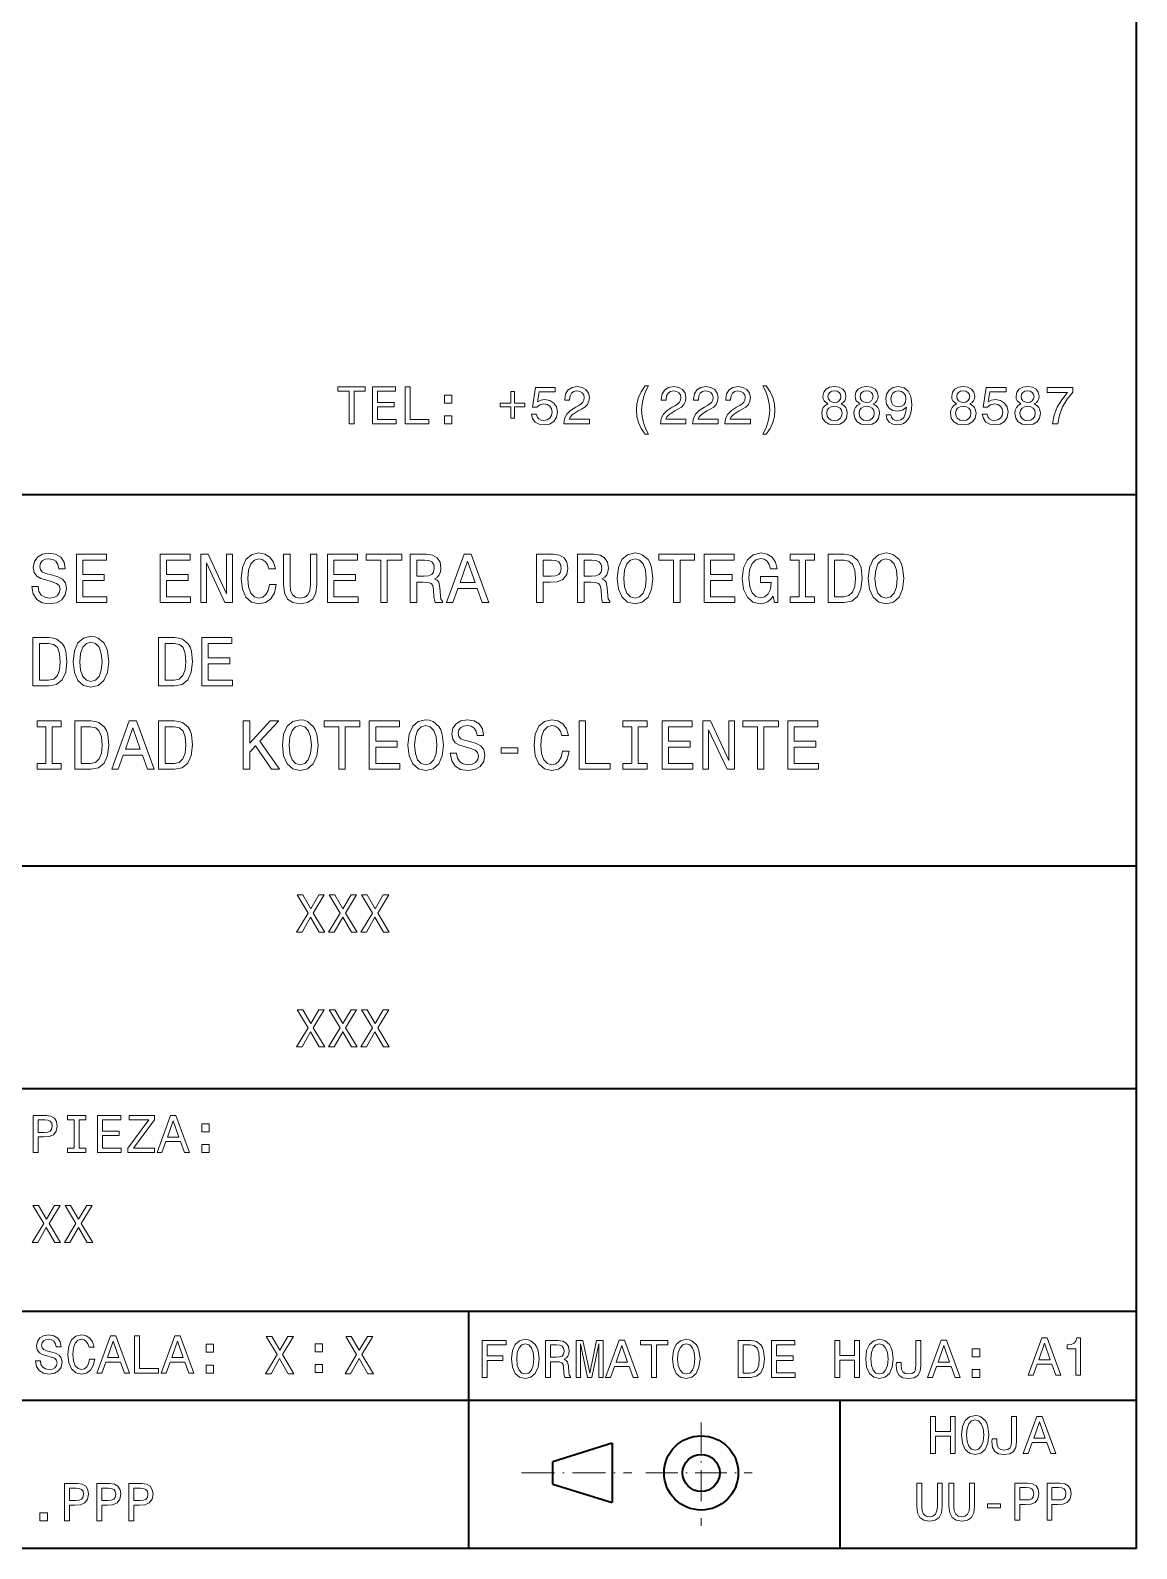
# Model space of a CAD drawing. Extents: x 11 to 831, y 11 to 585.
# Drawn here: x 725.8 to 831.3, y 10.6 to 155.5 of the extents above; entities that cross this region are included whole.
import ezdxf

# ---------------------------------------------------------------- set-up
doc = ezdxf.new("R2010")
doc.units = 0
doc.linetypes.add('DASHDOT', pattern=[18.5, 12, -3, 0.5, -3])

msp = doc.modelspace()

# ---------------------------------------------------------------- linework, layer by layer
at = {"color": 7, "lineweight": 35}
for p, q in [((831.317627, 10.621877), (831.317627, 584.798035)), ((675.53009, 111.175644), (831.317627, 111.175644)), ((675.53009, 75.769386), (831.317627, 75.769386)), ((675.53009, 54.525635), (831.317627, 54.525635)), ((675.53009, 33.281879), (831.317627, 33.281879)), ((767.586365, 33.281879), (767.586365, 10.621877)), ((675.53009, 24.784378), (831.317627, 24.784378)), ((802.992615, 24.784378), (802.992615, 10.621877)), ((781.274475, 20.677254), (775.609497, 18.90694)), ((781.274475, 20.677254), (781.274475, 15.012253)), ((775.609497, 17.844753), (775.609497, 18.90694)), ((775.609497, 16.782566), (775.609497, 17.844753)), ((775.609497, 16.782566), (781.274475, 15.012253)), ((831.317627, 10.621877), (10.621877, 10.621877))]:
    msp.add_line(p, q, dxfattribs=at)
at = {"color": 7, "linetype": 'DASHDOT', "lineweight": 13, "ltscale": 0.246944}
msp.add_line((789.771973, 22.670771), (789.771973, 12.793028), dxfattribs=at)
at = {"color": 7, "linetype": 'DASHDOT', "lineweight": 13, "ltscale": 0.262767}
msp.add_line((772.638123, 17.844753), (783.148804, 17.844753), dxfattribs=at)
at = {"color": 7, "linetype": 'DASHDOT', "lineweight": 13, "ltscale": 0.253162}
msp.add_line((784.505005, 17.844753), (794.63147, 17.844753), dxfattribs=at)
at = {"color": 7, "lineweight": 13}
for points in [[(756.185303, 117.924515), (756.654663, 117.924515), (756.654663, 121.036591), (757.726013, 121.036591), (757.726013, 121.465141), (755.108826, 121.465141), (755.108826, 121.036591), (756.185303, 121.036591)], [(758.419861, 117.924515), (760.664612, 117.924515), (760.664612, 118.353065), (758.889221, 118.353065), (758.889221, 119.551979), (760.470764, 119.551979), (760.470764, 119.975426), (758.889221, 119.975426), (758.889221, 121.036591), (760.62384, 121.036591), (760.62384, 121.465141), (758.419861, 121.465141)], [(761.526855, 117.924515), (763.802246, 117.924515), (763.802246, 118.353065), (761.996216, 118.353065), (761.996216, 121.465141), (761.526855, 121.465141)], [(765.281738, 119.903999), (765.985779, 119.903999), (765.985779, 120.664162), (765.281738, 120.664162)], [(771.597717, 121.02639), (771.597717, 119.919304), (770.587585, 119.919304), (770.587585, 119.567284), (771.597717, 119.567284), (771.597717, 118.460197), (771.954834, 118.460197), (771.954834, 119.567284), (772.9599, 119.567284), (772.9599, 119.919304), (771.954834, 119.919304), (771.954834, 121.02639)], [(773.582336, 118.847931), (773.69458, 118.429588), (773.944519, 118.103073), (774.31189, 117.89901), (774.78125, 117.822479), (775.296509, 117.914314), (775.699524, 118.164299), (775.954651, 118.562233), (776.051575, 119.072411), (775.964844, 119.546875), (775.719971, 119.919304), (775.337341, 120.159088), (774.842468, 120.245819), (774.459839, 120.184601), (774.16394, 120.016235), (774.306763, 120.970268), (775.857666, 120.970268), (775.857666, 121.388611), (773.964966, 121.388611), (773.684326, 119.511162), (774.092468, 119.511162), (774.388367, 119.750946), (774.76593, 119.837677), (775.092407, 119.781555), (775.342407, 119.618301), (775.500549, 119.368317), (775.556702, 119.046906), (775.500549, 118.725494), (775.337341, 118.475502), (775.087341, 118.317352), (774.76593, 118.26123), (774.495544, 118.296944), (774.286377, 118.414284), (774.133301, 118.597946), (774.056763, 118.847931)], [(776.67395, 117.924515), (779.107544, 117.924515), (779.107544, 118.363266), (777.184143, 118.363266), (777.291321, 118.60305), (777.474976, 118.802017), (778.04126, 119.164246), (778.342285, 119.317299), (778.678955, 119.536674), (778.918762, 119.791763), (779.056519, 120.092766), (779.107544, 120.434586), (779.020813, 120.863129), (778.781006, 121.199852), (778.413696, 121.414124), (777.939209, 121.490646), (777.449463, 121.403915), (777.077026, 121.164139), (776.837219, 120.781502), (776.755615, 120.276428), (776.755615, 120.205002), (777.219849, 120.205002), (777.219849, 120.245819), (777.265808, 120.592735), (777.403503, 120.847824), (777.622925, 121.011086), (777.913696, 121.0672), (778.209595, 121.016182), (778.429016, 120.888641), (778.571838, 120.689674), (778.622864, 120.439682), (778.587158, 120.205002), (778.490234, 120.006035), (778.326965, 119.832573), (778.102478, 119.67952), (777.801453, 119.516266), (777.301514, 119.199959), (776.949463, 118.863243), (776.740295, 118.455101), (776.67395, 117.939819)], [(784.433777, 116.939873), (784.755188, 116.939873), (784.464355, 117.480659), (784.260315, 118.046959), (784.132751, 118.643867), (784.091919, 119.245872), (784.132751, 119.847878), (784.260315, 120.439682), (784.464355, 121.011086), (784.755188, 121.551872), (784.433777, 121.551872), (784.06134, 120.990677), (783.801147, 120.434586), (783.648071, 119.852982), (783.602173, 119.245872), (783.648071, 118.633659), (783.801147, 118.057159), (784.06134, 117.501068)], [(785.887756, 117.924515), (788.321289, 117.924515), (788.321289, 118.363266), (786.397949, 118.363266), (786.505066, 118.60305), (786.688721, 118.802017), (787.255066, 119.164246), (787.55603, 119.317299), (787.892761, 119.536674), (788.132568, 119.791763), (788.270325, 120.092766), (788.321289, 120.434586), (788.234558, 120.863129), (787.994812, 121.199852), (787.627502, 121.414124), (787.153015, 121.490646), (786.663269, 121.403915), (786.290833, 121.164139), (786.051025, 120.781502), (785.969421, 120.276428), (785.969421, 120.205002), (786.433655, 120.205002), (786.433655, 120.245819), (786.479553, 120.592735), (786.61731, 120.847824), (786.83667, 121.011086), (787.127502, 121.0672), (787.423401, 121.016182), (787.642761, 120.888641), (787.785645, 120.689674), (787.83667, 120.439682), (787.800903, 120.205002), (787.703979, 120.006035), (787.540771, 119.832573), (787.316284, 119.67952), (787.015259, 119.516266), (786.515259, 119.199959), (786.163269, 118.863243), (785.954102, 118.455101), (785.887756, 117.939819)], [(788.959045, 117.924515), (791.392578, 117.924515), (791.392578, 118.363266), (789.469238, 118.363266), (789.576355, 118.60305), (789.76001, 118.802017), (790.326294, 119.164246), (790.627319, 119.317299), (790.96405, 119.536674), (791.203796, 119.791763), (791.341553, 120.092766), (791.392578, 120.434586), (791.305847, 120.863129), (791.06604, 121.199852), (790.69873, 121.414124), (790.224243, 121.490646), (789.734497, 121.403915), (789.362061, 121.164139), (789.122314, 120.781502), (789.040649, 120.276428), (789.040649, 120.205002), (789.504944, 120.205002), (789.504944, 120.245819), (789.550842, 120.592735), (789.688599, 120.847824), (789.907959, 121.011086), (790.198792, 121.0672), (790.49469, 121.016182), (790.71405, 120.888641), (790.856873, 120.689674), (790.907898, 120.439682), (790.872192, 120.205002), (790.775269, 120.006035), (790.612, 119.832573), (790.387512, 119.67952), (790.086548, 119.516266), (789.586548, 119.199959), (789.234558, 118.863243), (789.025391, 118.455101), (788.959045, 117.939819)], [(792.030273, 117.924515), (794.463867, 117.924515), (794.463867, 118.363266), (792.540466, 118.363266), (792.647583, 118.60305), (792.831299, 118.802017), (793.397583, 119.164246), (793.698608, 119.317299), (794.035278, 119.536674), (794.275085, 119.791763), (794.412842, 120.092766), (794.463867, 120.434586), (794.377136, 120.863129), (794.137329, 121.199852), (793.77002, 121.414124), (793.295532, 121.490646), (792.805786, 121.403915), (792.43335, 121.164139), (792.193542, 120.781502), (792.111938, 120.276428), (792.111938, 120.205002), (792.576172, 120.205002), (792.576172, 120.245819), (792.622131, 120.592735), (792.759827, 120.847824), (792.979248, 121.011086), (793.27002, 121.0672), (793.565918, 121.016182), (793.785278, 120.888641), (793.928162, 120.689674), (793.979187, 120.439682), (793.943481, 120.205002), (793.846558, 120.006035), (793.683289, 119.832573), (793.458801, 119.67952), (793.157776, 119.516266), (792.657837, 119.199959), (792.305786, 118.863243), (792.096619, 118.455101), (792.030273, 117.939819)], [(795.979065, 116.939873), (796.346375, 117.501068), (796.606567, 118.057159), (796.759644, 118.633659), (796.810669, 119.245872), (796.759644, 119.852982), (796.606567, 120.434586), (796.346375, 120.990677), (795.979065, 121.551872), (795.657654, 121.551872), (795.943359, 121.011086), (796.1474, 120.439682), (796.269897, 119.847878), (796.315796, 119.245872), (796.269897, 118.643867), (796.1474, 118.046959), (795.938232, 117.480659), (795.657654, 116.939873)], [(801.856323, 119.832573), (801.59613, 119.689728), (801.417542, 119.490753), (801.305298, 119.240768), (801.269592, 118.939766), (801.351257, 118.48571), (801.585938, 118.13369), (801.968567, 117.90921), (802.488892, 117.822479), (803.004211, 117.90921), (803.386841, 118.13369), (803.621521, 118.48571), (803.708252, 118.939766), (803.667419, 119.240768), (803.560303, 119.490753), (803.376648, 119.689728), (803.121521, 119.832573), (803.325623, 119.955017), (803.468445, 120.123375), (803.555176, 120.327446), (803.585815, 120.577431), (803.50415, 120.939659), (803.289917, 121.230461), (802.942993, 121.419228), (802.488892, 121.490646), (802.029785, 121.419228), (801.682861, 121.230461), (801.46344, 120.939659), (801.386963, 120.577431), (801.412476, 120.327446), (801.499207, 120.123375)], [(801.871582, 120.536621), (801.912415, 120.761093), (802.034851, 120.934555), (802.22876, 121.041695), (802.488892, 121.082504), (802.744019, 121.041695), (802.937866, 120.934555), (803.060303, 120.761093), (803.106262, 120.536621), (803.060303, 120.307037), (802.937866, 120.128479), (802.744019, 120.011139), (802.488892, 119.975426), (802.22876, 120.016235), (802.034851, 120.128479), (801.912415, 120.307037)], [(804.927551, 119.832573), (804.667358, 119.689728), (804.488831, 119.490753), (804.376587, 119.240768), (804.340881, 118.939766), (804.422485, 118.48571), (804.657166, 118.13369), (805.039795, 117.90921), (805.560181, 117.822479), (806.075439, 117.90921), (806.458069, 118.13369), (806.692749, 118.48571), (806.77948, 118.939766), (806.738708, 119.240768), (806.631531, 119.490753), (806.447876, 119.689728), (806.19281, 119.832573), (806.396851, 119.955017), (806.539734, 120.123375), (806.626465, 120.327446), (806.657043, 120.577431), (806.575439, 120.939659), (806.361145, 121.230461), (806.014221, 121.419228), (805.560181, 121.490646), (805.101013, 121.419228), (804.754089, 121.230461), (804.534729, 120.939659), (804.458191, 120.577431), (804.483704, 120.327446), (804.570435, 120.123375)], [(804.942871, 120.536621), (804.983704, 120.761093), (805.10614, 120.934555), (805.299988, 121.041695), (805.560181, 121.082504), (805.815247, 121.041695), (806.009155, 120.934555), (806.131592, 120.761093), (806.17749, 120.536621), (806.131592, 120.307037), (806.009155, 120.128479), (805.815247, 120.011139), (805.560181, 119.975426), (805.299988, 120.016235), (805.10614, 120.128479), (804.983704, 120.307037)], [(807.407043, 118.802017), (807.483521, 118.398979), (807.702942, 118.087769), (808.049866, 117.893906), (808.509033, 117.822479), (808.809998, 117.858192), (809.080383, 117.95002), (809.309998, 118.108177), (809.503845, 118.332657), (809.656921, 118.613251), (809.769165, 118.960175), (809.835449, 119.358109), (809.860962, 119.817268), (809.774231, 120.536621), (809.524231, 121.062103), (809.126343, 121.37841), (808.580444, 121.490646), (808.080444, 121.398819), (807.702942, 121.153931), (807.458069, 120.776405), (807.376404, 120.301941), (807.458069, 119.812164), (807.697815, 119.439735), (808.054932, 119.205055), (808.509033, 119.128532), (808.988586, 119.225464), (809.35083, 119.52137), (809.269165, 118.95507), (809.105896, 118.552032), (808.855896, 118.312248), (808.514099, 118.235725), (808.24884, 118.271439), (808.054932, 118.383675), (807.927429, 118.562233), (807.876404, 118.802017)], [(807.871277, 120.307037), (807.922302, 120.623352), (808.065125, 120.873337), (808.289612, 121.031494), (808.580444, 121.087608), (808.881409, 121.031494), (809.111023, 120.873337), (809.253845, 120.628448), (809.309998, 120.312141), (809.253845, 119.99073), (809.111023, 119.750946), (808.876343, 119.602997), (808.565125, 119.551979), (808.284546, 119.602997), (808.065125, 119.750946), (807.922302, 119.985626)], [(814.141357, 119.832573), (813.881165, 119.689728), (813.702576, 119.490753), (813.590332, 119.240768), (813.554626, 118.939766), (813.636292, 118.48571), (813.870972, 118.13369), (814.253601, 117.90921), (814.773987, 117.822479), (815.289246, 117.90921), (815.671875, 118.13369), (815.906555, 118.48571), (815.993286, 118.939766), (815.952454, 119.240768), (815.845337, 119.490753), (815.661682, 119.689728), (815.406616, 119.832573), (815.610657, 119.955017), (815.75354, 120.123375), (815.84021, 120.327446), (815.87085, 120.577431), (815.789246, 120.939659), (815.574951, 121.230461), (815.228027, 121.419228), (814.773987, 121.490646), (814.314819, 121.419228), (813.967896, 121.230461), (813.748535, 120.939659), (813.671997, 120.577431), (813.69751, 120.327446), (813.784241, 120.123375)], [(814.156677, 120.536621), (814.197449, 120.761093), (814.319885, 120.934555), (814.513794, 121.041695), (814.773987, 121.082504), (815.029053, 121.041695), (815.2229, 120.934555), (815.345337, 120.761093), (815.391296, 120.536621), (815.345337, 120.307037), (815.2229, 120.128479), (815.029053, 120.011139), (814.773987, 119.975426), (814.513794, 120.016235), (814.319885, 120.128479), (814.197449, 120.307037)], [(816.580017, 118.847931), (816.692261, 118.429588), (816.9422, 118.103073), (817.30957, 117.89901), (817.778931, 117.822479), (818.294189, 117.914314), (818.697205, 118.164299), (818.952332, 118.562233), (819.049255, 119.072411), (818.962524, 119.546875), (818.717651, 119.919304), (818.335022, 120.159088), (817.840149, 120.245819), (817.45752, 120.184601), (817.161621, 120.016235), (817.304443, 120.970268), (818.855408, 120.970268), (818.855408, 121.388611), (816.962646, 121.388611), (816.682007, 119.511162), (817.090149, 119.511162), (817.386047, 119.750946), (817.763611, 119.837677), (818.090088, 119.781555), (818.340088, 119.618301), (818.49823, 119.368317), (818.554382, 119.046906), (818.49823, 118.725494), (818.335022, 118.475502), (818.085022, 118.317352), (817.763611, 118.26123), (817.493225, 118.296944), (817.284058, 118.414284), (817.130981, 118.597946), (817.054443, 118.847931)], [(820.283875, 119.832573), (820.023682, 119.689728), (819.845093, 119.490753), (819.73291, 119.240768), (819.697144, 118.939766), (819.778809, 118.48571), (820.013489, 118.13369), (820.396118, 117.90921), (820.916504, 117.822479), (821.431763, 117.90921), (821.814392, 118.13369), (822.049072, 118.48571), (822.135803, 118.939766), (822.094971, 119.240768), (821.987854, 119.490753), (821.804199, 119.689728), (821.549133, 119.832573), (821.753174, 119.955017), (821.896057, 120.123375), (821.982788, 120.327446), (822.013367, 120.577431), (821.931763, 120.939659), (821.717468, 121.230461), (821.370544, 121.419228), (820.916504, 121.490646), (820.457336, 121.419228), (820.110413, 121.230461), (819.891052, 120.939659), (819.814514, 120.577431), (819.840027, 120.327446), (819.926758, 120.123375)], [(820.299194, 120.536621), (820.339966, 120.761093), (820.462402, 120.934555), (820.656311, 121.041695), (820.916504, 121.082504), (821.17157, 121.041695), (821.365479, 120.934555), (821.487915, 120.761093), (821.533813, 120.536621), (821.487915, 120.307037), (821.365479, 120.128479), (821.17157, 120.011139), (820.916504, 119.975426), (820.656311, 120.016235), (820.462402, 120.128479), (820.339966, 120.307037)], [(823.278625, 117.924515), (823.793884, 117.924515), (823.96228, 118.766304), (824.258179, 119.551979), (824.676514, 120.281532), (825.222412, 120.965164), (825.222412, 121.388611), (822.793945, 121.388611), (822.793945, 120.924355), (824.732605, 120.924355), (824.171387, 120.235611), (823.747986, 119.516266), (823.452087, 118.750999)], [(801.759399, 118.949966), (801.805298, 119.22036), (801.953247, 119.424431), (802.1828, 119.557083), (802.488892, 119.602997), (802.789917, 119.557083), (803.019531, 119.424431), (803.16748, 119.22036), (803.218506, 118.949966), (803.16748, 118.659172), (803.019531, 118.439796), (802.789917, 118.296944), (802.488892, 118.25103), (802.1828, 118.296944), (801.953247, 118.439796), (801.805298, 118.659172)], [(804.830627, 118.949966), (804.876526, 119.22036), (805.024475, 119.424431), (805.254089, 119.557083), (805.560181, 119.602997), (805.861206, 119.557083), (806.090759, 119.424431), (806.238708, 119.22036), (806.289734, 118.949966), (806.238708, 118.659172), (806.090759, 118.439796), (805.861206, 118.296944), (805.560181, 118.25103), (805.254089, 118.296944), (805.024475, 118.439796), (804.876526, 118.659172)], [(814.044434, 118.949966), (814.090332, 119.22036), (814.238281, 119.424431), (814.467896, 119.557083), (814.773987, 119.602997), (815.074951, 119.557083), (815.304565, 119.424431), (815.452515, 119.22036), (815.50354, 118.949966), (815.452515, 118.659172), (815.304565, 118.439796), (815.074951, 118.296944), (814.773987, 118.25103), (814.467896, 118.296944), (814.238281, 118.439796), (814.090332, 118.659172)], [(820.186951, 118.949966), (820.232849, 119.22036), (820.380798, 119.424431), (820.610413, 119.557083), (820.916504, 119.602997), (821.217529, 119.557083), (821.447083, 119.424431), (821.595032, 119.22036), (821.646057, 118.949966), (821.595032, 118.659172), (821.447083, 118.439796), (821.217529, 118.296944), (820.916504, 118.25103), (820.610413, 118.296944), (820.380798, 118.439796), (820.232849, 118.659172)], [(765.281738, 117.924515), (765.985779, 117.924515), (765.985779, 118.684677), (765.281738, 118.684677)], [(726.514587, 102.401848), (725.911072, 102.401848), (726.043701, 101.698822), (726.375305, 101.181503), (726.885986, 100.869781), (727.575745, 100.757034), (728.258911, 100.863152), (728.769592, 101.154976), (729.094543, 101.612602), (729.213928, 102.216141), (729.114441, 102.759987), (728.835876, 103.111504), (728.384888, 103.343628), (727.781372, 103.516068), (727.264038, 103.642082), (726.925781, 103.787994), (726.733459, 104.000229), (726.673767, 104.331841), (726.733459, 104.630295), (726.905884, 104.855797), (727.171204, 105.008339), (727.53595, 105.061394), (727.90741, 104.995071), (728.199219, 104.816002), (728.391541, 104.517548), (728.484375, 104.112976), (729.087952, 104.112976), (729.087952, 104.126244), (728.981812, 104.74968), (728.670105, 105.213936), (728.179321, 105.50576), (727.516052, 105.60524), (726.919189, 105.50576), (726.454895, 105.227203), (726.156433, 104.796104), (726.050354, 104.238991), (726.136536, 103.74157), (726.388611, 103.40332), (726.786499, 103.177826), (727.330383, 103.005386), (727.867615, 102.852844), (728.272156, 102.706932), (728.517578, 102.494698), (728.60376, 102.149818), (728.52417, 101.798309), (728.318604, 101.533012), (728.006897, 101.36721), (727.602295, 101.314148), (727.151306, 101.3871), (726.806396, 101.599335), (726.587524, 101.944214)], [(730.162354, 100.883049), (733.080566, 100.883049), (733.080566, 101.440163), (730.772522, 101.440163), (730.772522, 102.998749), (732.828552, 102.998749), (732.828552, 103.549232), (730.772522, 103.549232), (730.772522, 104.928749), (733.027527, 104.928749), (733.027527, 105.485863), (730.162354, 105.485863)], [(738.147644, 100.883049), (741.065857, 100.883049), (741.065857, 101.440163), (738.757812, 101.440163), (738.757812, 102.998749), (740.813843, 102.998749), (740.813843, 103.549232), (738.757812, 103.549232), (738.757812, 104.928749), (741.012817, 104.928749), (741.012817, 105.485863), (738.147644, 105.485863)], [(742.020935, 100.883049), (742.571411, 100.883049), (742.571411, 104.656822), (744.335571, 100.883049), (745.045227, 100.883049), (745.045227, 105.485863), (744.488159, 105.485863), (744.488159, 101.71209), (742.743835, 105.485863), (742.020935, 105.485863)], [(748.600159, 102.594185), (748.467529, 102.037071), (748.248657, 101.63913), (747.943542, 101.393738), (747.585388, 101.314148), (747.154297, 101.433533), (746.81604, 101.791672), (746.590576, 102.375313), (746.517578, 103.184456), (746.590576, 103.986961), (746.809448, 104.57724), (747.147705, 104.935379), (747.585388, 105.061394), (747.903748, 104.995071), (748.175659, 104.809372), (748.387939, 104.510918), (748.533813, 104.099716), (749.163879, 104.099716), (748.964905, 104.729782), (748.620056, 105.207306), (748.14917, 105.50576), (747.585388, 105.611877), (746.882385, 105.446068), (746.345154, 104.981812), (746.000305, 104.219093), (745.88092, 103.184456), (746.000305, 102.149818), (746.345154, 101.3871), (746.882385, 100.916214), (747.585388, 100.757034), (748.202209, 100.883049), (748.699646, 101.234558), (749.051147, 101.811569), (749.236816, 102.594185)], [(749.933228, 102.633972), (750.026123, 101.804939), (750.317932, 101.214661), (750.808716, 100.876419), (751.518372, 100.757034), (752.221375, 100.876419), (752.712158, 101.214661), (753.003967, 101.798309), (753.103455, 102.633972), (753.103455, 105.485863), (752.486694, 105.485863), (752.486694, 102.600815), (752.427002, 102.037071), (752.247925, 101.6325), (751.94281, 101.393738), (751.518372, 101.314148), (751.080627, 101.393738), (750.775513, 101.6325), (750.596436, 102.030434), (750.543396, 102.600815), (750.543396, 105.485863), (749.933228, 105.485863)], [(754.118225, 100.883049), (757.036438, 100.883049), (757.036438, 101.440163), (754.728394, 101.440163), (754.728394, 102.998749), (756.784424, 102.998749), (756.784424, 103.549232), (754.728394, 103.549232), (754.728394, 104.928749), (756.983398, 104.928749), (756.983398, 105.485863), (754.118225, 105.485863)], [(759.198547, 100.883049), (759.808716, 100.883049), (759.808716, 104.928749), (761.201538, 104.928749), (761.201538, 105.485863), (757.799133, 105.485863), (757.799133, 104.928749), (759.198547, 104.928749)], [(762.017273, 100.883049), (762.634094, 100.883049), (762.634094, 102.826309), (763.26416, 102.826309), (763.728394, 102.806412), (764.020264, 102.713562), (764.179382, 102.494698), (764.245728, 102.103394), (764.278931, 101.506485), (764.318665, 101.115181), (764.398254, 100.883049), (765.094666, 100.883049), (765.094666, 101.009064), (764.942139, 101.194763), (764.889038, 101.53965), (764.842651, 102.282463), (764.729858, 102.832947), (764.577332, 103.005386), (764.338562, 103.131401), (764.603882, 103.297203), (764.789551, 103.529335), (764.908936, 103.821159), (764.94873, 104.172668), (764.855896, 104.729782), (764.590637, 105.147614), (764.152893, 105.399643), (763.555969, 105.485863), (762.017273, 105.485863)], [(763.383545, 104.922119), (763.788086, 104.882324), (764.073303, 104.75631), (764.25238, 104.524178), (764.312073, 104.159401), (764.245728, 103.774727), (764.06665, 103.542603), (763.761597, 103.423218), (763.34375, 103.39006), (762.634094, 103.39006), (762.634094, 104.922119)], [(765.472717, 100.883049), (766.082886, 100.883049), (766.567017, 102.236038), (768.404175, 102.236038), (768.888367, 100.883049), (769.51178, 100.883049), (767.827148, 105.492493), (767.150696, 105.492493)], [(766.779297, 102.799782), (767.488953, 104.829262), (768.198608, 102.799782)], [(774.074829, 100.883049), (774.684937, 100.883049), (774.684937, 102.826309), (775.36145, 102.826309), (776.044556, 102.859474), (776.58844, 103.091606), (776.939941, 103.542603), (777.059326, 104.159401), (776.966492, 104.729782), (776.701172, 105.147614), (776.263428, 105.399643), (775.666565, 105.485863), (774.074829, 105.485863)], [(775.500732, 104.922119), (775.898682, 104.882324), (776.190491, 104.75631), (776.362915, 104.524178), (776.422607, 104.159401), (776.356323, 103.774727), (776.177246, 103.542603), (775.872131, 103.423218), (775.454285, 103.39006), (774.684937, 103.39006), (774.684937, 104.922119)], [(777.987854, 100.883049), (778.604675, 100.883049), (778.604675, 102.826309), (779.234741, 102.826309), (779.698975, 102.806412), (779.990845, 102.713562), (780.149963, 102.494698), (780.216309, 102.103394), (780.249451, 101.506485), (780.289246, 101.115181), (780.368835, 100.883049), (781.065247, 100.883049), (781.065247, 101.009064), (780.91272, 101.194763), (780.859619, 101.53965), (780.813232, 102.282463), (780.700439, 102.832947), (780.547913, 103.005386), (780.309143, 103.131401), (780.574463, 103.297203), (780.760132, 103.529335), (780.879517, 103.821159), (780.919312, 104.172668), (780.826477, 104.729782), (780.561157, 105.147614), (780.123474, 105.399643), (779.52655, 105.485863), (777.987854, 105.485863)], [(779.354126, 104.922119), (779.758667, 104.882324), (780.043884, 104.75631), (780.222961, 104.524178), (780.282593, 104.159401), (780.216309, 103.774727), (780.037231, 103.542603), (779.732178, 103.423218), (779.314331, 103.39006), (778.604675, 103.39006), (778.604675, 104.922119)], [(781.755005, 103.184456), (781.87439, 102.149818), (782.219238, 101.3871), (782.75647, 100.916214), (783.459534, 100.757034), (784.155884, 100.916214), (784.699768, 101.3871), (785.037964, 102.149818), (785.164001, 103.184456), (785.037964, 104.212463), (784.89209, 104.630295), (784.699768, 104.975174), (784.155884, 105.446068), (783.82428, 105.565453), (783.459534, 105.611877), (782.749878, 105.446068), (782.212646, 104.981812), (781.87439, 104.219093)], [(782.391724, 103.184456), (782.464661, 103.986961), (782.683533, 104.57724), (783.02179, 104.935379), (783.459534, 105.061394), (783.890625, 104.935379), (784.228882, 104.570602), (784.447693, 103.980331), (784.527283, 103.184456), (784.447693, 102.38195), (784.228882, 101.791672), (783.890625, 101.433533), (783.459534, 101.314148), (783.02179, 101.433533), (782.683533, 101.791672), (782.464661, 102.375313)], [(787.147095, 100.883049), (787.757263, 100.883049), (787.757263, 104.928749), (789.150024, 104.928749), (789.150024, 105.485863), (785.747681, 105.485863), (785.747681, 104.928749), (787.147095, 104.928749)], [(790.052002, 100.883049), (792.970215, 100.883049), (792.970215, 101.440163), (790.66217, 101.440163), (790.66217, 102.998749), (792.718201, 102.998749), (792.718201, 103.549232), (790.66217, 103.549232), (790.66217, 104.928749), (792.917175, 104.928749), (792.917175, 105.485863), (790.052002, 105.485863)], [(796.651184, 101.499855), (796.763916, 100.883049), (797.09552, 100.883049), (797.09552, 103.370163), (795.417542, 103.370163), (795.417542, 102.806412), (796.452209, 102.806412), (796.452209, 102.766624), (796.37262, 102.156448), (796.1604, 101.705452), (795.835388, 101.420265), (795.430786, 101.327415), (794.979797, 101.446793), (794.628296, 101.804939), (794.402832, 102.39521), (794.323242, 103.204353), (794.396179, 104.006859), (794.621704, 104.597137), (794.979797, 104.955276), (795.463989, 105.081291), (795.795593, 105.014969), (796.067505, 104.829262), (796.266479, 104.517548), (796.379211, 104.099716), (797.035828, 104.099716), (796.863403, 104.736412), (796.538391, 105.213936), (796.080811, 105.50576), (795.503784, 105.611877), (794.747681, 105.446068), (794.177307, 104.961914), (793.8125, 104.199196), (793.686523, 103.184456), (793.8125, 102.163086), (794.177307, 101.400368), (794.714539, 100.916214), (795.390991, 100.757034), (795.769043, 100.810097), (796.1073, 100.942741), (796.399109, 101.174873)], [(799.125, 101.440163), (798.276062, 101.440163), (798.276062, 100.883049), (800.584106, 100.883049), (800.584106, 101.440163), (799.735168, 101.440163), (799.735168, 104.928749), (800.584106, 104.928749), (800.584106, 105.485863), (798.276062, 105.485863), (798.276062, 104.928749), (799.125, 104.928749)], [(803.416138, 105.485863), (801.884033, 105.485863), (801.884033, 100.883049), (803.416138, 100.883049), (804.139038, 101.028961), (804.67627, 101.47332), (805.007874, 102.196243), (805.127258, 103.184456), (805.021118, 104.192566), (804.888489, 104.5905), (804.702759, 104.908852), (804.165527, 105.339951), (803.814087, 105.446068)], [(803.36969, 104.935379), (803.873718, 104.835899), (804.218628, 104.530815), (804.424194, 103.986961), (804.49054, 103.184456), (804.417603, 102.408478), (804.211975, 101.864632), (803.860474, 101.53965), (803.36969, 101.433533), (802.500854, 101.433533), (802.500854, 104.935379)], [(805.710876, 103.184456), (805.830261, 102.149818), (806.175171, 101.3871), (806.712402, 100.916214), (807.415405, 100.757034), (808.111816, 100.916214), (808.65564, 101.3871), (808.993896, 102.149818), (809.119873, 103.184456), (808.993896, 104.212463), (808.847961, 104.630295), (808.65564, 104.975174), (808.111816, 105.446068), (807.780151, 105.565453), (807.415405, 105.611877), (806.70575, 105.446068), (806.168518, 104.981812), (805.830261, 104.219093)], [(806.347595, 103.184456), (806.420532, 103.986961), (806.639404, 104.57724), (806.977661, 104.935379), (807.415405, 105.061394), (807.846497, 104.935379), (808.184753, 104.570602), (808.403564, 103.980331), (808.483154, 103.184456), (808.403564, 102.38195), (808.184753, 101.791672), (807.846497, 101.433533), (807.415405, 101.314148), (806.977661, 101.433533), (806.639404, 101.791672), (806.420532, 102.375313)], [(727.555847, 97.533745), (726.023804, 97.533745), (726.023804, 92.930931), (727.555847, 92.930931), (728.278809, 93.076843), (728.81604, 93.521202), (729.147644, 94.244125), (729.267029, 95.232338), (729.160889, 96.240448), (729.028259, 96.638382), (728.842529, 96.956734), (728.305298, 97.387833), (727.953796, 97.49395)], [(729.850647, 95.232338), (729.970032, 94.197701), (730.314941, 93.434982), (730.852112, 92.964096), (731.555176, 92.804916), (732.251526, 92.964096), (732.79541, 93.434982), (733.133606, 94.197701), (733.259644, 95.232338), (733.133606, 96.260345), (732.987732, 96.678177), (732.79541, 97.023056), (732.251526, 97.49395), (731.919922, 97.613335), (731.555176, 97.65976), (730.845459, 97.49395), (730.308289, 97.029694), (729.970032, 96.266975)], [(730.487366, 95.232338), (730.560303, 96.034843), (730.779175, 96.625122), (731.117432, 96.983261), (731.555176, 97.109276), (731.986267, 96.983261), (732.324463, 96.618484), (732.543335, 96.028214), (732.622925, 95.232338), (732.543335, 94.429832), (732.324463, 93.839554), (731.986267, 93.481415), (731.555176, 93.36203), (731.117432, 93.481415), (730.779175, 93.839554), (730.560303, 94.423195)], [(739.533813, 97.533745), (738.001709, 97.533745), (738.001709, 92.930931), (739.533813, 92.930931), (740.256714, 93.076843), (740.793945, 93.521202), (741.125549, 94.244125), (741.244934, 95.232338), (741.138794, 96.240448), (741.006165, 96.638382), (740.820435, 96.956734), (740.283264, 97.387833), (739.931763, 97.49395)], [(742.140259, 92.930931), (745.058472, 92.930931), (745.058472, 93.488045), (742.750488, 93.488045), (742.750488, 95.046631), (744.806458, 95.046631), (744.806458, 95.597115), (742.750488, 95.597115), (742.750488, 96.976631), (745.005432, 96.976631), (745.005432, 97.533745), (742.140259, 97.533745)], [(727.50946, 96.983261), (728.013489, 96.883781), (728.358398, 96.578697), (728.563965, 96.034843), (728.63031, 95.232338), (728.557373, 94.45636), (728.351746, 93.912514), (728.000244, 93.587532), (727.50946, 93.481415), (726.640625, 93.481415), (726.640625, 96.983261)], [(739.487366, 96.983261), (739.991455, 96.883781), (740.336304, 96.578697), (740.541931, 96.034843), (740.608215, 95.232338), (740.535278, 94.45636), (740.329651, 93.912514), (739.978149, 93.587532), (739.487366, 93.481415), (738.61853, 93.481415), (738.61853, 96.983261)], [(727.257446, 85.535919), (726.408508, 85.535919), (726.408508, 84.978806), (728.716553, 84.978806), (728.716553, 85.535919), (727.867615, 85.535919), (727.867615, 89.024506), (728.716553, 89.024506), (728.716553, 89.581619), (726.408508, 89.581619), (726.408508, 89.024506), (727.257446, 89.024506)], [(731.548523, 89.581619), (730.016479, 89.581619), (730.016479, 84.978806), (731.548523, 84.978806), (732.271423, 85.124718), (732.808655, 85.569077), (733.140259, 86.292), (733.259644, 87.280212), (733.153503, 88.288322), (733.020874, 88.686256), (732.835205, 89.004608), (732.297974, 89.435707), (731.946472, 89.541824)], [(731.502075, 89.031136), (732.006165, 88.931656), (732.351013, 88.626572), (732.556641, 88.082718), (732.622925, 87.280212), (732.549988, 86.504234), (732.34436, 85.960388), (731.992859, 85.635406), (731.502075, 85.529289), (730.63324, 85.529289), (730.63324, 89.031136)], [(733.531555, 84.978806), (734.141724, 84.978806), (734.625916, 86.331795), (736.463074, 86.331795), (736.947205, 84.978806), (737.570618, 84.978806), (735.886047, 89.588249), (735.209534, 89.588249)], [(734.838135, 86.895538), (735.547791, 88.925018), (736.257446, 86.895538)], [(739.533813, 89.581619), (738.001709, 89.581619), (738.001709, 84.978806), (739.533813, 84.978806), (740.256714, 85.124718), (740.793945, 85.569077), (741.125549, 86.292), (741.244934, 87.280212), (741.138794, 88.288322), (741.006165, 88.686256), (740.820435, 89.004608), (740.283264, 89.435707), (739.931763, 89.541824)], [(739.487366, 89.031136), (739.991455, 88.931656), (740.336304, 88.626572), (740.541931, 88.082718), (740.608215, 87.280212), (740.535278, 86.504234), (740.329651, 85.960388), (739.978149, 85.635406), (739.487366, 85.529289), (738.61853, 85.529289), (738.61853, 89.031136)], [(746.086487, 84.978806), (746.696655, 84.978806), (746.696655, 86.616982), (747.24054, 87.200623), (748.785828, 84.978806), (749.528687, 84.978806), (747.671631, 87.644989), (749.475586, 89.581619), (748.666504, 89.581619), (746.696655, 87.452652), (746.696655, 89.581619), (746.086487, 89.581619)], [(749.813843, 87.280212), (749.933228, 86.245575), (750.278137, 85.482857), (750.815308, 85.011971), (751.518372, 84.852791), (752.214722, 85.011971), (752.758606, 85.482857), (753.096863, 86.245575), (753.222839, 87.280212), (753.096863, 88.30822), (752.950928, 88.726051), (752.758606, 89.07093), (752.214722, 89.541824), (751.883118, 89.661209), (751.518372, 89.707634), (750.808716, 89.541824), (750.271484, 89.07756), (749.933228, 88.31485)], [(750.450562, 87.280212), (750.523499, 88.082718), (750.742371, 88.672997), (751.080627, 89.031136), (751.518372, 89.15715), (751.949463, 89.031136), (752.28772, 88.666359), (752.506592, 88.076088), (752.586182, 87.280212), (752.506592, 86.477707), (752.28772, 85.887428), (751.949463, 85.529289), (751.518372, 85.409904), (751.080627, 85.529289), (750.742371, 85.887428), (750.523499, 86.471069)], [(755.205933, 84.978806), (755.816101, 84.978806), (755.816101, 89.024506), (757.208862, 89.024506), (757.208862, 89.581619), (753.806519, 89.581619), (753.806519, 89.024506), (755.205933, 89.024506)], [(758.11084, 84.978806), (761.029053, 84.978806), (761.029053, 85.535919), (758.721008, 85.535919), (758.721008, 87.094505), (760.777039, 87.094505), (760.777039, 87.644989), (758.721008, 87.644989), (758.721008, 89.024506), (760.976013, 89.024506), (760.976013, 89.581619), (758.11084, 89.581619)], [(761.791809, 87.280212), (761.911133, 86.245575), (762.256042, 85.482857), (762.793274, 85.011971), (763.496277, 84.852791), (764.192688, 85.011971), (764.736511, 85.482857), (765.074768, 86.245575), (765.200806, 87.280212), (765.074768, 88.30822), (764.928833, 88.726051), (764.736511, 89.07093), (764.192688, 89.541824), (763.861084, 89.661209), (763.496277, 89.707634), (762.786621, 89.541824), (762.24939, 89.07756), (761.911133, 88.31485)], [(762.428467, 87.280212), (762.501465, 88.082718), (762.720337, 88.672997), (763.058533, 89.031136), (763.496277, 89.15715), (763.927368, 89.031136), (764.265625, 88.666359), (764.484497, 88.076088), (764.564087, 87.280212), (764.484497, 86.477707), (764.265625, 85.887428), (763.927368, 85.529289), (763.496277, 85.409904), (763.058533, 85.529289), (762.720337, 85.887428), (762.501465, 86.471069)], [(766.44104, 86.497604), (765.837463, 86.497604), (765.970154, 85.794579), (766.301758, 85.27726), (766.812439, 84.965538), (767.502197, 84.852791), (768.185303, 84.958908), (768.695984, 85.250732), (769.020996, 85.708359), (769.140381, 86.311897), (769.040894, 86.855743), (768.762329, 87.20726), (768.31134, 87.439384), (767.707764, 87.611824), (767.190491, 87.737839), (766.852234, 87.883751), (766.659912, 88.095985), (766.60022, 88.427597), (766.659912, 88.726051), (766.832336, 88.951553), (767.097595, 89.104095), (767.462402, 89.15715), (767.833801, 89.090828), (768.12561, 88.911758), (768.317993, 88.613304), (768.410828, 88.208733), (769.014343, 88.208733), (769.014343, 88.222), (768.908203, 88.845436), (768.596497, 89.309692), (768.105713, 89.601517), (767.442505, 89.701004), (766.845581, 89.601517), (766.381348, 89.32296), (766.082886, 88.891861), (765.976746, 88.334747), (766.062988, 87.837326), (766.315002, 87.499077), (766.712952, 87.273582), (767.256775, 87.101143), (767.794006, 86.948601), (768.198608, 86.802689), (768.44397, 86.590454), (768.530212, 86.245575), (768.450623, 85.894066), (768.244995, 85.628769), (767.933289, 85.462967), (767.528687, 85.409904), (767.077698, 85.482857), (766.732849, 85.695091), (766.513977, 86.03997)], [(776.548645, 86.689941), (776.416016, 86.132828), (776.197144, 85.734886), (775.892029, 85.489494), (775.533875, 85.409904), (775.102783, 85.529289), (774.764526, 85.887428), (774.539062, 86.471069), (774.466125, 87.280212), (774.539062, 88.082718), (774.757935, 88.672997), (775.096191, 89.031136), (775.533875, 89.15715), (775.852234, 89.090828), (776.124146, 88.905121), (776.336426, 88.606674), (776.4823, 88.195465), (777.112366, 88.195465), (776.913391, 88.825539), (776.568542, 89.303062), (776.097656, 89.601517), (775.533875, 89.707634), (774.830872, 89.541824), (774.29364, 89.07756), (773.948792, 88.31485), (773.829407, 87.280212), (773.948792, 86.245575), (774.29364, 85.482857), (774.830872, 85.011971), (775.533875, 84.852791), (776.150696, 84.978806), (776.648132, 85.330315), (776.999634, 85.907326), (777.185364, 86.689941)], [(778.120483, 84.978806), (781.078491, 84.978806), (781.078491, 85.535919), (778.730652, 85.535919), (778.730652, 89.581619), (778.120483, 89.581619)], [(783.154419, 85.535919), (782.305481, 85.535919), (782.305481, 84.978806), (784.613525, 84.978806), (784.613525, 85.535919), (783.764587, 85.535919), (783.764587, 89.024506), (784.613525, 89.024506), (784.613525, 89.581619), (782.305481, 89.581619), (782.305481, 89.024506), (783.154419, 89.024506)], [(786.059387, 84.978806), (788.9776, 84.978806), (788.9776, 85.535919), (786.669556, 85.535919), (786.669556, 87.094505), (788.725525, 87.094505), (788.725525, 87.644989), (786.669556, 87.644989), (786.669556, 89.024506), (788.924561, 89.024506), (788.924561, 89.581619), (786.059387, 89.581619)], [(789.932617, 84.978806), (790.483093, 84.978806), (790.483093, 88.752579), (792.247314, 84.978806), (792.95697, 84.978806), (792.95697, 89.581619), (792.399841, 89.581619), (792.399841, 85.807846), (790.655579, 89.581619), (789.932617, 89.581619)], [(795.132385, 84.978806), (795.742554, 84.978806), (795.742554, 89.024506), (797.135315, 89.024506), (797.135315, 89.581619), (793.732971, 89.581619), (793.732971, 89.024506), (795.132385, 89.024506)], [(798.037292, 84.978806), (800.955505, 84.978806), (800.955505, 85.535919), (798.647461, 85.535919), (798.647461, 87.094505), (800.703491, 87.094505), (800.703491, 87.644989), (798.647461, 87.644989), (798.647461, 89.024506), (800.902466, 89.024506), (800.902466, 89.581619), (798.037292, 89.581619)], [(770.679077, 86.497604), (772.284058, 86.497604), (772.284058, 87.021553), (770.679077, 87.021553)], [(751.158752, 69.440132), (751.694458, 69.440132), (752.505615, 70.873726), (753.332092, 69.440132), (753.872925, 69.440132), (752.765808, 71.261459), (753.816772, 72.985863), (753.301514, 72.985863), (752.520935, 71.674706), (751.755676, 72.985863), (751.219971, 72.985863), (752.265869, 71.256363)], [(754.230042, 69.440132), (754.765686, 69.440132), (755.576904, 70.873726), (756.403381, 69.440132), (756.944153, 69.440132), (755.837097, 71.261459), (756.888062, 72.985863), (756.372742, 72.985863), (755.592224, 71.674706), (754.826904, 72.985863), (754.29126, 72.985863), (755.337097, 71.256363)], [(757.30127, 69.440132), (757.836975, 69.440132), (758.648132, 70.873726), (759.474609, 69.440132), (760.015442, 69.440132), (758.908325, 71.261459), (759.95929, 72.985863), (759.444031, 72.985863), (758.663452, 71.674706), (757.898193, 72.985863), (757.362488, 72.985863), (758.408386, 71.256363)], [(751.158752, 58.487934), (751.694458, 58.487934), (752.505615, 59.921532), (753.332092, 58.487934), (753.872925, 58.487934), (752.765808, 60.309265), (753.816772, 62.033661), (753.301514, 62.033661), (752.520935, 60.722507), (751.755676, 62.033661), (751.219971, 62.033661), (752.265869, 60.304161)], [(754.230042, 58.487934), (754.765686, 58.487934), (755.576904, 59.921532), (756.403381, 58.487934), (756.944153, 58.487934), (755.837097, 60.309265), (756.888062, 62.033661), (756.372742, 62.033661), (755.592224, 60.722507), (754.826904, 62.033661), (754.29126, 62.033661), (755.337097, 60.304161)], [(757.30127, 58.487934), (757.836975, 58.487934), (758.648132, 59.921532), (759.474609, 58.487934), (760.015442, 58.487934), (758.908325, 60.309265), (759.95929, 62.033661), (759.444031, 62.033661), (758.663452, 60.722507), (757.898193, 62.033661), (757.362488, 62.033661), (758.408386, 60.304161)], [(726.044983, 48.408821), (726.514343, 48.408821), (726.514343, 49.903637), (727.034729, 49.903637), (727.560181, 49.929146), (727.978516, 50.107708), (728.248901, 50.454628), (728.340759, 50.929092), (728.269348, 51.367844), (728.065247, 51.689255), (727.728516, 51.883125), (727.269409, 51.949448), (726.044983, 51.949448)], [(727.141846, 51.515797), (727.447937, 51.485188), (727.672424, 51.388252), (727.805054, 51.20969), (727.850952, 50.929092), (727.799988, 50.63319), (727.662231, 50.454628), (727.427551, 50.362797), (727.10614, 50.337288), (726.514343, 50.337288), (726.514343, 51.515797)], [(729.958008, 48.837368), (729.304993, 48.837368), (729.304993, 48.408821), (731.080383, 48.408821), (731.080383, 48.837368), (730.427368, 48.837368), (730.427368, 51.520897), (731.080383, 51.520897), (731.080383, 51.949448), (729.304993, 51.949448), (729.304993, 51.520897), (729.958008, 51.520897)], [(732.192566, 48.408821), (734.437378, 48.408821), (734.437378, 48.837368), (732.661926, 48.837368), (732.661926, 50.036285), (734.243469, 50.036285), (734.243469, 50.459732), (732.661926, 50.459732), (732.661926, 51.520897), (734.396545, 51.520897), (734.396545, 51.949448), (732.192566, 51.949448)], [(735.06488, 48.408821), (737.60553, 48.408821), (737.60553, 48.837368), (735.626099, 48.837368), (737.60553, 51.546406), (737.60553, 51.949448), (735.202637, 51.949448), (735.202637, 51.520897), (737.074951, 51.520897), (735.06488, 48.816963)], [(737.85553, 48.408821), (738.32489, 48.408821), (738.697327, 49.449581), (740.110535, 49.449581), (740.482971, 48.408821), (740.962524, 48.408821), (739.666687, 51.954548), (739.146301, 51.954548)], [(738.860596, 49.883232), (739.406494, 51.44437), (739.952393, 49.883232)], [(742.125732, 50.388306), (742.829773, 50.388306), (742.829773, 51.148468), (742.125732, 51.148468)], [(742.125732, 48.408821), (742.829773, 48.408821), (742.829773, 49.168983), (742.125732, 49.168983)], [(725.945312, 39.822784), (726.480957, 39.822784), (727.292175, 41.256382), (728.118652, 39.822784), (728.659424, 39.822784), (727.552368, 41.644115), (728.603333, 43.368511), (728.088013, 43.368511), (727.307495, 42.057358), (726.542175, 43.368511), (726.006531, 43.368511), (727.052368, 41.639011)], [(729.016541, 39.822784), (729.552246, 39.822784), (730.363403, 41.256382), (731.189941, 39.822784), (731.730713, 39.822784), (730.623596, 41.644115), (731.674561, 43.368511), (731.159302, 43.368511), (730.378723, 42.057358), (729.613464, 43.368511), (729.077759, 43.368511), (730.123657, 41.639011)], [(726.725769, 28.545807), (726.261475, 28.545807), (726.363525, 28.00502), (726.618591, 27.607082), (727.011414, 27.367298), (727.542053, 27.280569), (728.067505, 27.362198), (728.460327, 27.586676), (728.710327, 27.938696), (728.802185, 28.402958), (728.725647, 28.821302), (728.511353, 29.091696), (728.164429, 29.270258), (727.700195, 29.402905), (727.302246, 29.499836), (727.042053, 29.612076), (726.894104, 29.775333), (726.848206, 30.03042), (726.894104, 30.26), (727.026733, 30.43346), (727.230835, 30.5508), (727.511414, 30.591614), (727.797119, 30.540598), (728.021606, 30.402849), (728.169556, 30.173271), (728.240967, 29.862062), (728.7052, 29.862062), (728.7052, 29.872265), (728.623596, 30.351831), (728.383789, 30.708956), (728.006287, 30.933434), (727.496094, 31.00996), (727.036926, 30.933434), (726.67981, 30.719158), (726.450256, 30.387545), (726.368591, 29.958996), (726.434937, 29.576363), (726.628784, 29.316174), (726.934937, 29.142714), (727.353271, 29.010067), (727.766479, 28.892727), (728.077698, 28.780487), (728.266479, 28.617231), (728.332825, 28.35194), (728.271606, 28.081547), (728.113403, 27.877476), (727.873657, 27.749931), (727.562439, 27.709118), (727.215515, 27.765236), (726.950195, 27.928493), (726.78186, 28.193785)], [(731.429565, 28.693758), (731.327515, 28.265209), (731.15918, 27.959105), (730.9245, 27.770338), (730.648987, 27.709118), (730.317383, 27.800949), (730.05719, 28.076445), (729.883728, 28.5254), (729.827637, 29.147816), (729.883728, 29.765129), (730.052124, 30.219185), (730.312256, 30.494682), (730.648987, 30.591614), (730.89386, 30.540598), (731.103027, 30.397747), (731.266296, 30.168169), (731.37854, 29.851858), (731.86322, 29.851858), (731.710144, 30.336527), (731.444885, 30.703854), (731.082642, 30.933434), (730.648987, 31.015062), (730.108215, 30.887518), (729.694946, 30.530394), (729.429688, 29.943691), (729.33783, 29.147816), (729.429688, 28.35194), (729.694946, 27.765236), (730.108215, 27.403011), (730.648987, 27.280569), (731.123474, 27.377502), (731.506104, 27.647896), (731.776489, 28.091749), (731.919312, 28.693758)], [(732.123413, 27.377502), (732.592773, 27.377502), (732.96521, 28.418262), (734.378418, 28.418262), (734.750793, 27.377502), (735.230408, 27.377502), (733.934509, 30.923229), (733.414185, 30.923229)], [(735.709961, 27.377502), (737.985352, 27.377502), (737.985352, 27.806051), (736.179321, 27.806051), (736.179321, 30.918129), (735.709961, 30.918129)], [(738.26593, 27.377502), (738.735291, 27.377502), (739.107727, 28.418262), (740.520935, 28.418262), (740.893372, 27.377502), (741.372925, 27.377502), (740.077087, 30.923229), (739.556702, 30.923229)], [(748.207214, 27.311998), (748.74292, 27.311998), (749.554077, 28.745594), (750.380554, 27.311998), (750.921387, 27.311998), (749.81427, 29.133329), (750.865234, 30.857725), (750.349976, 30.857725), (749.569397, 29.546572), (748.804138, 30.857725), (748.268433, 30.857725), (749.314331, 29.128227)], [(755.794922, 27.311998), (756.330627, 27.311998), (757.141785, 28.745594), (757.968262, 27.311998), (758.509094, 27.311998), (757.401978, 29.133329), (758.452942, 30.857725), (757.937683, 30.857725), (757.157104, 29.546572), (756.391846, 30.857725), (755.85614, 30.857725), (756.902039, 29.128227)], [(768.876282, 26.952629), (769.350769, 26.952629), (769.350769, 28.580093), (770.840515, 28.580093), (770.840515, 29.00354), (769.350769, 29.00354), (769.350769, 30.064707), (771.182312, 30.064707), (771.182312, 30.493256), (768.876282, 30.493256)], [(771.682251, 28.722942), (771.774109, 27.927067), (772.039429, 27.340363), (772.452637, 26.978138), (772.993408, 26.855696), (773.529114, 26.978138), (773.947449, 27.340363), (774.207642, 27.927067), (774.304565, 28.722942), (774.207642, 29.513716), (774.095398, 29.835127), (773.947449, 30.100418), (773.529114, 30.462645), (773.274048, 30.554476), (772.993408, 30.590189), (772.447571, 30.462645), (772.034302, 30.10552), (771.774109, 29.518818)], [(774.927002, 26.952629), (775.401489, 26.952629), (775.401489, 28.447447), (775.886108, 28.447447), (776.243225, 28.43214), (776.467712, 28.360716), (776.590149, 28.192358), (776.641174, 27.891354), (776.666687, 27.432196), (776.697327, 27.131191), (776.758545, 26.952629), (777.294189, 26.952629), (777.294189, 27.049562), (777.17688, 27.192411), (777.136047, 27.457705), (777.100342, 28.029102), (777.013611, 28.452549), (776.896301, 28.585194), (776.712646, 28.682127), (776.916687, 28.809671), (777.059509, 28.988234), (777.151367, 29.212711), (777.182007, 29.483105), (777.110535, 29.911654), (776.906494, 30.233065), (776.569763, 30.426931), (776.110596, 30.493256), (774.927002, 30.493256)], [(777.860535, 26.952629), (778.253357, 26.952629), (778.253357, 30.16674), (778.916565, 26.952629), (779.355347, 26.952629), (780.013489, 30.16674), (780.013489, 26.952629), (780.411377, 26.952629), (780.411377, 30.493256), (779.789001, 30.493256), (779.135986, 27.370974), (778.488037, 30.493256), (777.860535, 30.493256)], [(780.656311, 26.952629), (781.125671, 26.952629), (781.498047, 27.993389), (782.911255, 27.993389), (783.283691, 26.952629), (783.763245, 26.952629), (782.467407, 30.498356), (781.947021, 30.498356)], [(785.043823, 26.952629), (785.513184, 26.952629), (785.513184, 30.064707), (786.584534, 30.064707), (786.584534, 30.493256), (783.967346, 30.493256), (783.967346, 30.064707), (785.043823, 30.064707)], [(787.038574, 28.722942), (787.130432, 27.927067), (787.395691, 27.340363), (787.80896, 26.978138), (788.349731, 26.855696), (788.885437, 26.978138), (789.303772, 27.340363), (789.563965, 27.927067), (789.660889, 28.722942), (789.563965, 29.513716), (789.451721, 29.835127), (789.303772, 30.100418), (788.885437, 30.462645), (788.630371, 30.554476), (788.349731, 30.590189), (787.803833, 30.462645), (787.390625, 30.10552), (787.130432, 29.518818)], [(794.487183, 30.493256), (793.308655, 30.493256), (793.308655, 26.952629), (794.487183, 26.952629), (795.043274, 27.064867), (795.456482, 27.406687), (795.711609, 27.962778), (795.803406, 28.722942), (795.721802, 29.498409), (795.619751, 29.804516), (795.476929, 30.0494), (795.06366, 30.381016), (794.793274, 30.462645)], [(796.492188, 26.952629), (798.736938, 26.952629), (798.736938, 27.381178), (796.961548, 27.381178), (796.961548, 28.580093), (798.543091, 28.580093), (798.543091, 29.00354), (796.961548, 29.00354), (796.961548, 30.064707), (798.696106, 30.064707), (798.696106, 30.493256), (796.492188, 30.493256)], [(802.522461, 26.952629), (802.996948, 26.952629), (802.996948, 28.615805), (804.415222, 28.615805), (804.415222, 26.952629), (804.884583, 26.952629), (804.884583, 30.493256), (804.415222, 30.493256), (804.415222, 29.049456), (802.996948, 29.049456), (802.996948, 30.493256), (802.522461, 30.493256)], [(805.466187, 28.722942), (805.557983, 27.927067), (805.823303, 27.340363), (806.236572, 26.978138), (806.777344, 26.855696), (807.312988, 26.978138), (807.731384, 27.340363), (807.991577, 27.927067), (808.088501, 28.722942), (807.991577, 29.513716), (807.879333, 29.835127), (807.731384, 30.100418), (807.312988, 30.462645), (807.057922, 30.554476), (806.777344, 30.590189), (806.231445, 30.462645), (805.818176, 30.10552), (805.557983, 29.518818)], [(810.256714, 28.126036), (810.221008, 27.748505), (810.113892, 27.488314), (809.894531, 27.33016), (809.5578, 27.284245), (809.226196, 27.33016), (809.006775, 27.478111), (808.879272, 27.7383), (808.843567, 28.115831), (808.85376, 28.37092), (808.394592, 28.37092), (808.384399, 28.110729), (808.445618, 27.544434), (808.654785, 27.151598), (809.017029, 26.932222), (809.552673, 26.855696), (810.083252, 26.932222), (810.445496, 27.151598), (810.654663, 27.539331), (810.721008, 28.105629), (810.721008, 30.493256), (810.256714, 30.493256)], [(811.368896, 26.952629), (811.838257, 26.952629), (812.210693, 27.993389), (813.623901, 27.993389), (813.996338, 26.952629), (814.475891, 26.952629), (813.180054, 30.498356), (812.659668, 30.498356)], [(820.97113, 27.17399), (821.440491, 27.17399), (821.812927, 28.21475), (823.226135, 28.21475), (823.598572, 27.17399), (824.078125, 27.17399), (822.782288, 30.719717), (822.261902, 30.719717)], [(825.501526, 27.17399), (825.965759, 27.17399), (825.965759, 30.740124), (825.618835, 30.740124), (825.527039, 30.428917), (825.343384, 30.219744), (825.062744, 30.097301), (824.675049, 30.056488), (824.675049, 29.694263), (825.501526, 29.694263)], [(733.128479, 28.851913), (733.674377, 30.413054), (734.220215, 28.851913)], [(739.270996, 28.851913), (739.816895, 30.413054), (740.362793, 28.851913)], [(742.536133, 29.356987), (743.240173, 29.356987), (743.240173, 30.117151), (742.536133, 30.117151)], [(752.942566, 29.40822), (753.646606, 29.40822), (753.646606, 30.168385), (752.942566, 30.168385)], [(772.172058, 28.722942), (772.228149, 29.340256), (772.396545, 29.794312), (772.656738, 30.069809), (772.993408, 30.16674), (773.325073, 30.069809), (773.585205, 29.789211), (773.753601, 29.335154), (773.814819, 28.722942), (773.753601, 28.105629), (773.585205, 27.651571), (773.325073, 27.376076), (772.993408, 27.284245), (772.656738, 27.376076), (772.396545, 27.651571), (772.228149, 28.100527)], [(775.977966, 30.059605), (776.289185, 30.028994), (776.508545, 29.93206), (776.646301, 29.753498), (776.6922, 29.4729), (776.641174, 29.176998), (776.503418, 28.998438), (776.268738, 28.906605), (775.947327, 28.881096), (775.401489, 28.881096), (775.401489, 30.059605)], [(781.661316, 28.42704), (782.207214, 29.98818), (782.753113, 28.42704)], [(787.528381, 28.722942), (787.584473, 29.340256), (787.752869, 29.794312), (788.013, 30.069809), (788.349731, 30.16674), (788.681335, 30.069809), (788.941528, 29.789211), (789.109924, 29.335154), (789.171143, 28.722942), (789.109924, 28.105629), (788.941528, 27.651571), (788.681335, 27.376076), (788.349731, 27.284245), (788.013, 27.376076), (787.752869, 27.651571), (787.584473, 28.100527)], [(794.451477, 30.069809), (794.839172, 29.993282), (795.104492, 29.7586), (795.262634, 29.340256), (795.31366, 28.722942), (795.257507, 28.126036), (795.099365, 27.707691), (794.828979, 27.457705), (794.451477, 27.376076), (793.783142, 27.376076), (793.783142, 30.069809)], [(805.955933, 28.722942), (806.012085, 29.340256), (806.18042, 29.794312), (806.440613, 30.069809), (806.777344, 30.16674), (807.108948, 30.069809), (807.369141, 29.789211), (807.537476, 29.335154), (807.598694, 28.722942), (807.537476, 28.105629), (807.369141, 27.651571), (807.108948, 27.376076), (806.777344, 27.284245), (806.440613, 27.376076), (806.18042, 27.651571), (806.012085, 28.100527)], [(812.373962, 28.42704), (812.919861, 29.98818), (813.465759, 28.42704)], [(815.639099, 28.932114), (816.34314, 28.932114), (816.34314, 29.692278), (815.639099, 29.692278)], [(821.976196, 28.648401), (822.522095, 30.209541), (823.067993, 28.648401)], [(742.536133, 27.377502), (743.240173, 27.377502), (743.240173, 28.137665), (742.536133, 28.137665)], [(752.942566, 27.428736), (753.646606, 27.428736), (753.646606, 28.188898), (752.942566, 28.188898)], [(815.639099, 26.952629), (816.34314, 26.952629), (816.34314, 27.712791), (815.639099, 27.712791)], [(811.654175, 19.693634), (812.128601, 19.693634), (812.128601, 21.35681), (813.546875, 21.35681), (813.546875, 19.693634), (814.016235, 19.693634), (814.016235, 23.234261), (813.546875, 23.234261), (813.546875, 21.790461), (812.128601, 21.790461), (812.128601, 23.234261), (811.654175, 23.234261)], [(814.597839, 21.463947), (814.689697, 20.668072), (814.955017, 20.081367), (815.368225, 19.719143), (815.908997, 19.596701), (816.444702, 19.719143), (816.863037, 20.081367), (817.12323, 20.668072), (817.220154, 21.463947), (817.12323, 22.254721), (817.010986, 22.576132), (816.863037, 22.841423), (816.444702, 23.20365), (816.189636, 23.295481), (815.908997, 23.331194), (815.363159, 23.20365), (814.94989, 22.846525), (814.689697, 22.259823)], [(819.388428, 20.867041), (819.352722, 20.48951), (819.245544, 20.229319), (819.026184, 20.071165), (818.689453, 20.025249), (818.357849, 20.071165), (818.138489, 20.219116), (818.010925, 20.479305), (817.97522, 20.856836), (817.985413, 21.111925), (817.526306, 21.111925), (817.516052, 20.851734), (817.577271, 20.285439), (817.786499, 19.892603), (818.148682, 19.673227), (818.684387, 19.596701), (819.214966, 19.673227), (819.577209, 19.892603), (819.786377, 20.280336), (819.852661, 20.846634), (819.852661, 23.234261), (819.388428, 23.234261)], [(820.50061, 19.693634), (820.969971, 19.693634), (821.342407, 20.734394), (822.755615, 20.734394), (823.127991, 19.693634), (823.607605, 19.693634), (822.311707, 23.239361), (821.791382, 23.239361)], [(815.087646, 21.463947), (815.143738, 22.081261), (815.312134, 22.535316), (815.572327, 22.810814), (815.908997, 22.907745), (816.240662, 22.810814), (816.500793, 22.530216), (816.669189, 22.076159), (816.730408, 21.463947), (816.669189, 20.846634), (816.500793, 20.392576), (816.240662, 20.117081), (815.908997, 20.025249), (815.572327, 20.117081), (815.312134, 20.392576), (815.143738, 20.841532)], [(821.505676, 21.168045), (822.051575, 22.729185), (822.597412, 21.168045)], [(729.034729, 13.288409), (729.504089, 13.288409), (729.504089, 14.783227), (730.024475, 14.783227), (730.549988, 14.808736), (730.968323, 14.987297), (731.238708, 15.334217), (731.330566, 15.808681), (731.259155, 16.247433), (731.055054, 16.568844), (730.718323, 16.762712), (730.259155, 16.829035), (729.034729, 16.829035)], [(730.131653, 16.395386), (730.437744, 16.364775), (730.662231, 16.267841), (730.794861, 16.089279), (730.840759, 15.808681), (730.789795, 15.512779), (730.652039, 15.334217), (730.417358, 15.242386), (730.095947, 15.216877), (729.504089, 15.216877), (729.504089, 16.395386)], [(732.106018, 13.288409), (732.575378, 13.288409), (732.575378, 14.783227), (733.095764, 14.783227), (733.621216, 14.808736), (734.039612, 14.987297), (734.309998, 15.334217), (734.401794, 15.808681), (734.330383, 16.247433), (734.126343, 16.568844), (733.789612, 16.762712), (733.330444, 16.829035), (732.106018, 16.829035)], [(733.202881, 16.395386), (733.509033, 16.364775), (733.733459, 16.267841), (733.86615, 16.089279), (733.912048, 15.808681), (733.861023, 15.512779), (733.723267, 15.334217), (733.488586, 15.242386), (733.167175, 15.216877), (732.575378, 15.216877), (732.575378, 16.395386)], [(735.177307, 13.288409), (735.646667, 13.288409), (735.646667, 14.783227), (736.167053, 14.783227), (736.692505, 14.808736), (737.11084, 14.987297), (737.381226, 15.334217), (737.473083, 15.808681), (737.401672, 16.247433), (737.197571, 16.568844), (736.86084, 16.762712), (736.401733, 16.829035), (735.177307, 16.829035)], [(736.27417, 16.395386), (736.580261, 16.364775), (736.804749, 16.267841), (736.937378, 16.089279), (736.983337, 15.808681), (736.932312, 15.512779), (736.794556, 15.334217), (736.559875, 15.242386), (736.238464, 15.216877), (735.646667, 15.216877), (735.646667, 16.395386)], [(810.34021, 14.680882), (810.411682, 14.04316), (810.636108, 13.589103), (811.013672, 13.328913), (811.55957, 13.237082), (812.100342, 13.328913), (812.477905, 13.589103), (812.702332, 14.038058), (812.77887, 14.680882), (812.77887, 16.874641), (812.304443, 16.874641), (812.304443, 14.655373), (812.258484, 14.221722), (812.120728, 13.910515), (811.886047, 13.726851), (811.55957, 13.665629), (811.222839, 13.726851), (810.988159, 13.910515), (810.850403, 14.21662), (810.80957, 14.655373), (810.80957, 16.874641), (810.34021, 16.874641)], [(813.411499, 14.680882), (813.48291, 14.04316), (813.707397, 13.589103), (814.084961, 13.328913), (814.630798, 13.237082), (815.171631, 13.328913), (815.549133, 13.589103), (815.773621, 14.038058), (815.850159, 14.680882), (815.850159, 16.874641), (815.375671, 16.874641), (815.375671, 14.655373), (815.329773, 14.221722), (815.192017, 13.910515), (814.957336, 13.726851), (814.630798, 13.665629), (814.294128, 13.726851), (814.059448, 13.910515), (813.921692, 14.21662), (813.880859, 14.655373), (813.880859, 16.874641), (813.411499, 16.874641)], [(819.696899, 13.334015), (820.16626, 13.334015), (820.16626, 14.828833), (820.686646, 14.828833), (821.212097, 14.854342), (821.630432, 15.032903), (821.900818, 15.379823), (821.992676, 15.854287), (821.921265, 16.293039), (821.717163, 16.61445), (821.380432, 16.808317), (820.921326, 16.874641), (819.696899, 16.874641)], [(820.793762, 16.44099), (821.099854, 16.410379), (821.324341, 16.313446), (821.45697, 16.134884), (821.50293, 15.854287), (821.451904, 15.558385), (821.314148, 15.379823), (821.079468, 15.287992), (820.758057, 15.262483), (820.16626, 15.262483), (820.16626, 16.44099)], [(822.768127, 13.334015), (823.237488, 13.334015), (823.237488, 14.828833), (823.757874, 14.828833), (824.283386, 14.854342), (824.701721, 15.032903), (824.972107, 15.379823), (825.063904, 15.854287), (824.992493, 16.293039), (824.788452, 16.61445), (824.451721, 16.808317), (823.992554, 16.874641), (822.768127, 16.874641)], [(823.86499, 16.44099), (824.171143, 16.410379), (824.39563, 16.313446), (824.528259, 16.134884), (824.574158, 15.854287), (824.523132, 15.558385), (824.385376, 15.379823), (824.150696, 15.287992), (823.829285, 15.262483), (823.237488, 15.262483), (823.237488, 16.44099)], [(817.084778, 14.502319), (818.319397, 14.502319), (818.319397, 14.905359), (817.084778, 14.905359)], [(726.687927, 13.288409), (727.391968, 13.288409), (727.391968, 14.048573), (726.687927, 14.048573)]]:
    msp.add_lwpolyline(points, close=True, dxfattribs=at)
at = {"color": 7, "lineweight": 35}
for radius in [3.540626, 1.770313]:
    msp.add_circle((789.771973, 17.844753), radius, dxfattribs=at)

doc.saveas('drawing.dxf')
